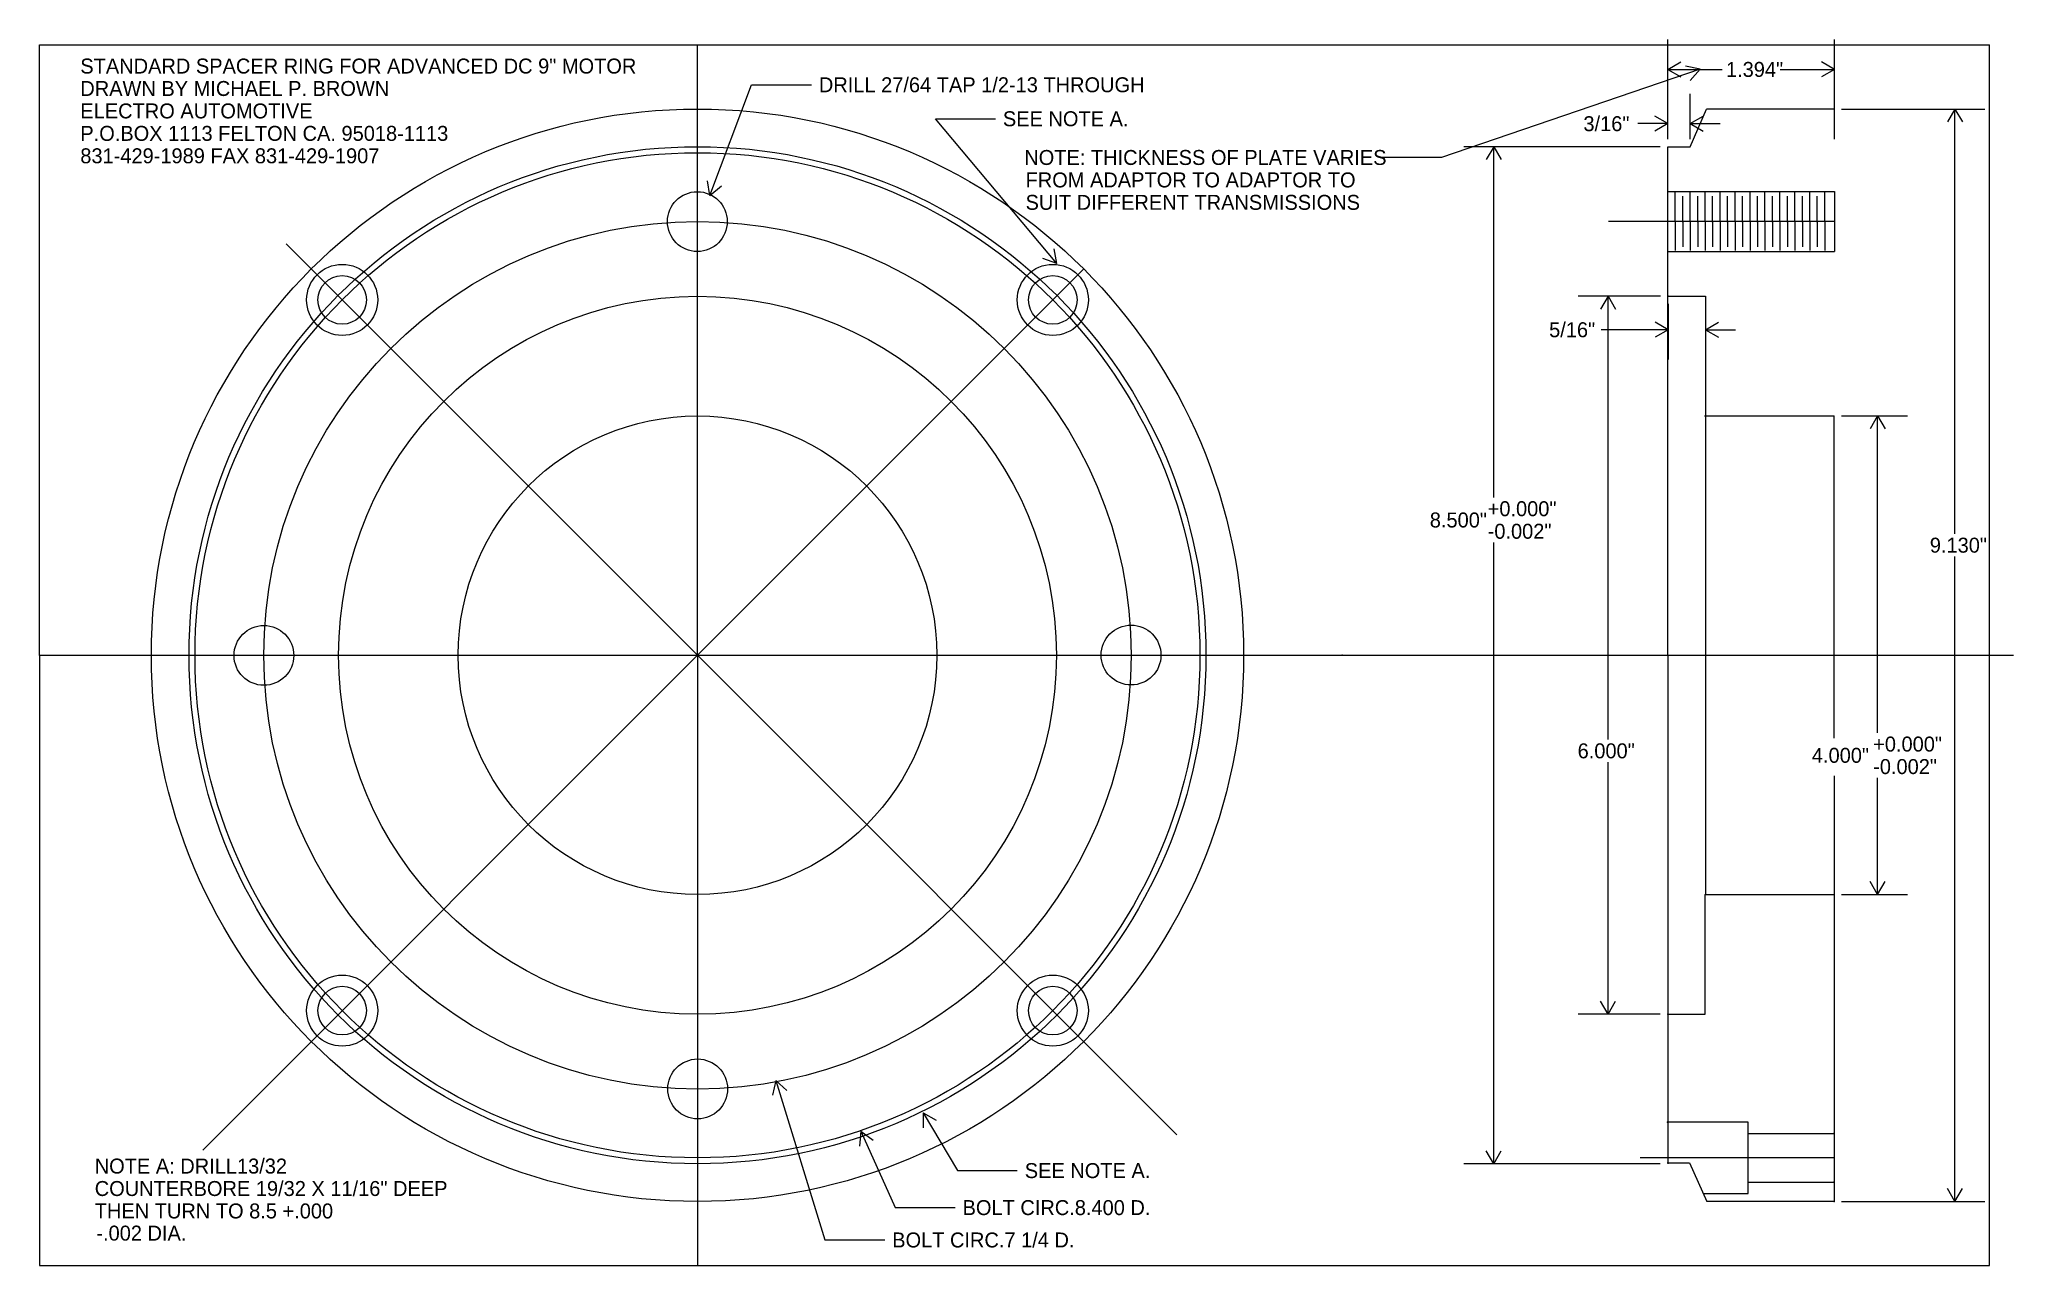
# Model space of a CAD drawing. Extents: x 0.4 to 16.9, y -0.2 to 10.1.
import ezdxf

# ---------------------------------------------------------------- set-up
doc = ezdxf.new("R2010")
doc.units = 0

msp = doc.modelspace()

# ---------------------------------------------------------------- linework, layer by layer
at = {"layer": 'BORDER', "color": 7, "linetype": 'CONTINUOUS'}
for p, q in [((0.363526, 4.922642), (0.363526, 10.022642)), ((0.363526, 10.022642), (16.663525, 10.022642)), ((16.663525, -0.177358), (16.663525, 10.022642)), ((0.363526, 4.922642), (0.363526, -0.177358)), ((0.363526, -0.177358), (16.663525, -0.177358))]:
    msp.add_line(p, q, dxfattribs=at)
at = {"layer": 'PARTS', "color": 7, "linetype": 'CONTINUOUS'}
for p, q in [((13.973833, 9.235142), (13.973833, 10.068592)), ((15.367655, 9.235142), (15.367655, 10.068592)), ((5.863526, 4.922642), (5.863526, 10.022587)), ((14.244106, 9.820383), (12.081153, 9.082513)), ((13.973833, 9.818592), (14.082086, 9.881092)), ((13.973833, 9.818592), (14.082086, 9.756092)), ((13.973833, 9.818592), (14.428927, 9.818592)), ((14.244106, 9.820383), (14.121471, 9.844584)), ((14.244106, 9.820383), (14.16183, 9.726279)), ((14.912561, 9.818592), (15.367655, 9.818592)), ((15.367655, 9.818592), (15.259402, 9.881092)), ((15.367655, 9.818592), (15.259402, 9.756092)), ((5.96782, 8.765356), (6.315621, 9.690062)), ((6.315621, 9.690062), (6.815621, 9.690062)), ((13.973833, 9.235142), (13.973833, 9.615182)), ((14.161333, 9.235142), (14.161333, 9.615182)), ((8.867784, 8.196325), (7.853626, 9.406157)), ((7.853626, 9.406157), (8.353626, 9.406157)), ((13.973833, 9.365182), (13.86558, 9.427682)), ((14.161333, 9.172642), (14.298347, 9.487642)), ((14.161333, 9.365182), (14.269586, 9.427682)), ((15.363526, 9.487642), (14.298347, 9.487642)), ((15.426026, 9.487642), (16.623775, 9.487642)), ((16.373775, 9.487642), (16.311275, 9.379389)), ((16.373775, 9.487642), (16.436275, 9.379389)), ((16.373775, 5.936864), (16.373775, 9.487642)), ((13.973833, 9.365182), (13.723833, 9.365182)), ((13.973833, 9.365182), (13.86558, 9.302682)), ((14.161333, 9.365182), (14.269586, 9.302682)), ((14.161333, 9.365182), (14.411333, 9.365182)), ((12.081153, 9.082513), (11.581153, 9.082513)), ((13.911333, 9.172642), (12.269291, 9.172642)), ((12.519291, 9.172642), (12.456791, 9.064389)), ((12.519291, 9.172642), (12.581791, 9.064389)), ((12.519291, 6.241907), (12.519291, 9.172642)), ((13.973833, 4.922642), (13.973833, 9.172642)), ((13.973833, 9.172642), (14.161333, 9.172642)), ((5.96782, 8.765356), (5.947431, 8.888682)), ((5.96782, 8.765356), (6.064429, 8.844677)), ((13.973416, 8.79764), (15.367167, 8.79764)), ((14.03633, 8.546999), (14.03633, 8.797575)), ((14.098822, 8.546999), (14.098822, 8.757999)), ((14.161313, 8.546999), (14.161313, 8.797575)), ((14.223804, 8.546999), (14.223804, 8.757999)), ((14.286296, 8.546999), (14.286296, 8.797575)), ((14.348787, 8.546999), (14.348787, 8.757999)), ((14.411279, 8.546999), (14.411279, 8.797575)), ((14.47377, 8.546999), (14.47377, 8.757999)), ((14.536262, 8.546999), (14.536262, 8.797575)), ((14.598753, 8.546999), (14.598753, 8.757999)), ((14.661244, 8.546999), (14.661244, 8.797575)), ((14.723736, 8.546999), (14.723736, 8.757999)), ((14.786227, 8.546999), (14.786227, 8.797575)), ((14.848719, 8.546999), (14.848719, 8.757999)), ((14.91121, 8.546999), (14.91121, 8.797575)), ((14.973701, 8.546999), (14.973701, 8.757999)), ((15.036193, 8.546999), (15.036193, 8.797575)), ((15.098684, 8.546999), (15.098684, 8.757999)), ((15.161176, 8.546999), (15.161176, 8.797575)), ((15.223667, 8.546999), (15.223667, 8.757999)), ((15.286159, 8.546999), (15.286159, 8.797575)), ((15.367167, 8.79764), (15.367167, 8.297642)), ((15.366952, 8.54764), (13.479012, 8.54764)), ((14.03633, 8.546999), (14.03633, 8.305134)), ((14.098822, 8.545938), (14.098822, 8.334938)), ((14.161313, 8.546999), (14.161313, 8.305134)), ((14.223804, 8.545938), (14.223804, 8.334938)), ((14.286296, 8.546999), (14.286296, 8.305134)), ((14.348787, 8.545938), (14.348787, 8.334938)), ((14.411279, 8.546999), (14.411279, 8.305134)), ((14.47377, 8.545938), (14.47377, 8.334938)), ((14.536262, 8.546999), (14.536262, 8.305134)), ((14.598753, 8.545938), (14.598753, 8.334938)), ((14.661244, 8.546999), (14.661244, 8.305134)), ((14.723736, 8.545938), (14.723736, 8.334938)), ((14.786227, 8.546999), (14.786227, 8.305134)), ((14.848719, 8.545938), (14.848719, 8.334938)), ((14.91121, 8.546999), (14.91121, 8.305134)), ((14.973701, 8.545938), (14.973701, 8.334938)), ((15.036193, 8.546999), (15.036193, 8.305134)), ((15.098684, 8.545938), (15.098684, 8.334938)), ((15.161176, 8.546999), (15.161176, 8.305134)), ((15.223667, 8.545938), (15.223667, 8.334938)), ((15.286159, 8.546999), (15.286159, 8.305134)), ((2.426102, 8.360065), (5.863526, 4.922642)), ((8.867784, 8.196325), (8.846138, 8.319437)), ((13.973305, 8.297642), (15.366952, 8.297642)), ((5.863526, 4.922642), (9.091469, 8.150584)), ((8.867784, 8.196325), (8.750343, 8.239135)), ((13.91344, 7.922641), (13.224209, 7.922641)), ((13.474209, 7.922641), (13.411709, 7.814388)), ((13.474209, 7.922641), (13.536709, 7.814388)), ((13.474209, 4.218123), (13.474209, 7.922641)), ((13.97594, 7.922641), (14.28844, 7.922641)), ((14.28844, 7.922641), (14.28844, 6.922642)), ((13.97594, 7.860141), (13.97594, 7.393239)), ((14.28844, 7.860141), (14.28844, 7.393239)), ((13.9121, 7.642447), (13.416958, 7.642447)), ((13.97594, 7.643239), (13.72594, 7.643239)), ((13.97594, 7.643239), (13.867687, 7.705739)), ((13.97594, 7.643239), (13.867687, 7.580739)), ((14.28844, 7.643239), (14.396693, 7.705739)), ((14.28844, 7.643239), (14.396693, 7.580739)), ((14.28844, 7.643239), (14.53844, 7.643239)), ((14.28134, 6.922642), (15.363526, 6.922642)), ((14.28844, 6.922642), (14.28844, 2.922642)), ((15.363526, 4.922642), (15.363526, 6.922642)), ((15.426026, 6.922642), (15.977216, 6.922642)), ((15.727216, 6.922642), (15.664716, 6.814389)), ((15.727216, 6.922642), (15.789716, 6.814389)), ((15.727216, 4.274704), (15.727216, 6.922642)), ((12.519291, 0.672642), (12.519291, 5.865215)), ((16.373775, 0.357642), (16.373775, 5.748769)), ((0.363526, 4.922642), (16.863525, 4.922642)), ((5.863526, 4.922642), (1.728478, 0.787595)), ((5.863526, 4.922642), (5.863526, -0.177303)), ((5.863526, 4.922642), (9.870127, 0.916041)), ((13.973833, 4.922642), (13.973833, 0.672642)), ((15.363526, 4.228386), (15.363526, 4.922642)), ((13.474209, 1.922642), (13.474209, 4.030028)), ((15.363526, 3.914042), (15.363526, 0.357642)), ((15.727216, 2.922642), (15.727216, 3.898515)), ((15.727216, 2.922642), (15.664716, 3.030895)), ((15.727216, 2.922642), (15.789716, 3.030895)), ((14.282455, 2.922642), (15.363526, 2.922642)), ((14.285846, 1.922642), (14.285846, 2.922642)), ((15.426026, 2.922642), (15.977216, 2.922642)), ((13.474209, 1.922642), (13.411709, 2.030895)), ((13.474209, 1.922642), (13.536709, 2.030895)), ((13.910846, 1.922642), (13.224209, 1.922642)), ((13.973346, 1.922642), (14.285846, 1.922642)), ((6.518152, 1.369248), (6.490266, 1.247399)), ((6.518152, 1.369248), (6.609734, 1.284174)), ((6.518152, 1.369248), (6.928541, 0.036051)), ((7.749319, 1.098745), (7.858371, 1.037649)), ((7.749319, 1.098745), (7.750934, 0.973755)), ((7.749319, 1.098745), (8.036592, 0.615702)), ((14.645704, 1.01965), (13.971903, 1.01965)), ((14.645704, 0.425649), (14.645704, 1.01965)), ((7.229493, 0.944171), (7.216977, 0.819799)), ((7.229493, 0.944171), (7.330944, 0.871146)), ((7.229493, 0.944171), (7.516765, 0.306555)), ((14.644694, 0.925641), (15.362753, 0.925641)), ((13.911333, 0.672642), (12.269291, 0.672642)), ((12.519291, 0.672642), (12.456791, 0.780895)), ((12.519291, 0.672642), (12.581791, 0.780895)), ((15.363526, 0.722642), (13.74213, 0.722642)), ((13.973833, 0.680351), (14.156333, 0.680351)), ((14.156333, 0.680351), (14.299492, 0.357642)), ((8.036592, 0.615702), (8.536592, 0.615702)), ((14.644694, 0.519644), (15.362768, 0.519644)), ((14.270704, 0.425649), (14.645704, 0.425649)), ((15.363526, 0.357642), (14.299492, 0.357642)), ((15.426026, 0.357642), (16.623775, 0.357642)), ((16.373775, 0.357642), (16.311275, 0.465895)), ((16.373775, 0.357642), (16.436275, 0.465895)), ((7.516765, 0.306555), (8.016765, 0.306555)), ((6.928541, 0.036051), (7.428541, 0.036051))]:
    msp.add_line(p, q, dxfattribs=at)
for centre, radius in [((5.863526, 4.922642), 4.565), ((5.863526, 4.922642), 4.25), ((5.863526, 4.922642), 4.2), ((5.862116, 8.546751), 0.25), ((5.863526, 4.922642), 3.625), ((2.893677, 7.892491), 0.297), ((2.893677, 7.892491), 0.203), ((8.833375, 7.892491), 0.297), ((8.833375, 7.892491), 0.203001), ((5.863526, 4.922642), 3), ((5.863526, 4.922642), 2), ((2.239417, 4.921233), 0.25), ((9.487635, 4.924052), 0.25), ((2.893677, 1.952794), 0.297), ((2.893677, 1.952794), 0.203), ((8.833375, 1.952794), 0.297), ((8.833375, 1.952794), 0.203), ((5.864935, 1.298534), 0.25)]:
    msp.add_circle(centre, radius, dxfattribs=at)
at = {"layer": 'PARTS', "color": 7}
for p in [(13.973416, 8.79764), (13.973833, 8.54764), (13.973833, 8.54764), (13.973833, 8.54764), (14.03633, 8.546999), (14.03633, 8.546999), (14.098822, 8.546999), (14.098822, 8.545938), (14.161313, 8.546999), (14.161313, 8.546999), (14.161313, 8.546999), (14.223804, 8.546999), (14.223804, 8.546999), (14.223804, 8.545938), (14.286296, 8.546999), (14.286296, 8.546999), (14.286296, 8.546999), (14.348787, 8.546999), (14.348787, 8.546999), (14.348787, 8.545938), (14.411279, 8.546999), (14.411279, 8.546999), (14.411279, 8.546999), (14.47377, 8.546999), (14.47377, 8.546999), (14.47377, 8.545938), (14.536262, 8.546999), (14.536262, 8.546999), (14.536262, 8.546999), (14.598753, 8.546999), (14.598753, 8.546999), (14.598753, 8.545938), (14.661244, 8.546999), (14.661244, 8.546999), (14.661244, 8.546999), (14.723736, 8.546999), (14.723736, 8.546999), (14.723736, 8.545938), (14.786227, 8.546999), (14.786227, 8.546999), (14.786227, 8.546999), (14.848719, 8.546999), (14.848719, 8.546999), (14.848719, 8.545938), (14.91121, 8.546999), (14.91121, 8.546999), (14.91121, 8.546999), (14.973701, 8.546999), (14.973701, 8.546999), (14.973701, 8.545938), (15.036193, 8.546999), (15.036193, 8.546999), (15.036193, 8.546999), (15.098684, 8.546999), (15.098684, 8.546999), (15.098684, 8.545938), (15.161176, 8.546999), (15.161176, 8.546999), (15.161176, 8.546999), (15.223667, 8.546999), (15.223667, 8.546999), (15.223667, 8.545938), (15.286159, 8.546999), (15.286159, 8.546999), (15.286159, 8.546999), (15.366952, 8.54764), (13.973305, 8.297642), (13.97594, 7.922641), (2.893677, 7.892491), (8.833375, 7.892491), (0.363526, 4.922642), (0.363526, 4.922642), (5.863526, 4.922642), (5.863526, 4.922642), (11.252755, 4.922748), (13.973833, 4.922642), (13.973833, 4.922642), (13.973833, 4.922642), (13.973833, 4.922642), (13.973833, 4.922642), (13.973833, 4.922642), (15.363526, 4.922642), (15.363526, 4.922642), (15.363526, 4.922642), (15.363526, 4.922642), (15.363526, 4.922642), (15.363526, 4.922642), (15.363526, 4.922642), (2.893677, 1.952794), (8.833375, 1.952794), (13.973346, 1.922642), (13.971903, 1.019636), (15.362753, 0.925641), (13.973833, 0.722642), (13.973833, 0.722642), (13.973833, 0.722642), (13.973833, 0.722642), (13.973833, 0.680351), (13.973833, 0.680351), (15.363526, 0.722642), (15.363526, 0.722642), (15.363526, 0.722642), (15.363526, 0.722642), (15.363526, 0.722642), (15.362768, 0.519644), (15.363526, 0.357642)]:
    msp.add_point(p, dxfattribs=at)

# ---------------------------------------------------------------- texts
for s, p in [('STANDARD SPACER RING FOR ADVANCED DC 9" MOTOR', (0.704917, 9.784062)), ('DRILL 27/64 TAP 1/2-13 THROUGH', (6.878121, 9.627562)), ('1.394"', (14.460176, 9.75599)), ('DRAWN BY MICHAEL P. BROWN', (0.704917, 9.596561)), ('ELECTRO AUTOMOTIVE', (0.704917, 9.409061)), ('SEE NOTE A.', (8.416126, 9.343656)), ('3/16"', (13.268524, 9.302461)), ('P.O.BOX 1113 FELTON CA. 95018-1113', (0.704917, 9.221561)), ('831-429-1989 FAX 831-429-1907', (0.704917, 9.034062)), ('NOTE: THICKNESS OF PLATE VARIES', (8.594834, 9.020013)), ('FROM ADAPTOR TO ADAPTOR TO', (8.605815, 8.832513)), ('SUIT DIFFERENT TRANSMISSIONS', (8.605815, 8.645013)), ('5/16"', (12.981907, 7.580432)), ('8.500"', (11.9845, 5.990512)), ('+0.000"', (12.468253, 6.084811)), ('-0.002"', (12.468253, 5.896214)), ('9.130"', (16.163978, 5.780019)), ('6.000"', (13.22021, 4.061278)), ('4.000"', (15.178166, 4.023812)), ('+0.000"', (15.690437, 4.117859)), ('-0.002"', (15.690437, 3.929765)), ('NOTE A: DRILL13/32', (0.825371, 0.59113)), ('SEE NOTE A.', (8.599092, 0.553202)), ('COUNTERBORE 19/32 X 11/16" DEEP', (0.825371, 0.40363)), ('THEN TURN TO 8.5 +.000 ', (0.825371, 0.21613)), ('BOLT CIRC.8.400 D.', (8.079264, 0.244055)), ('-.002 DIA.', (0.839051, 0.0308)), ('BOLT CIRC.7 1/4 D.', (7.491041, -0.026449))]:
    msp.add_text(s, height=0.125, dxfattribs=at).set_placement(p)

doc.saveas('drawing.dxf')
